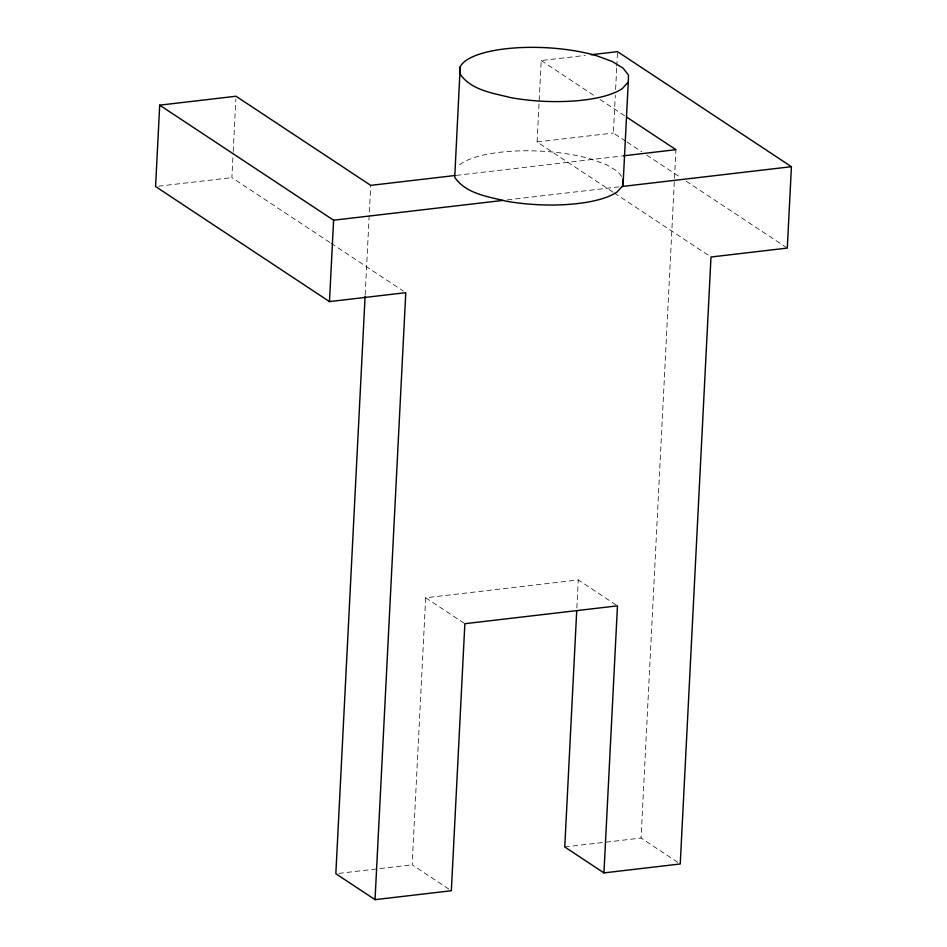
<?xml version="1.0" encoding="UTF-8"?>
<svg xmlns="http://www.w3.org/2000/svg" width="947" height="947" viewBox="0 0 947 947"><rect width="100%" height="100%" fill="white"/><g stroke="black" fill="none" stroke-linecap="round" stroke-linejoin="round"><path stroke-width="0.71" stroke-dasharray="4.74 3.55" d="M329.852 242.444L231.885 177.622L233.14 152.917M233.211 151.461L235.862 99.151M365.175 294.813L370.715 185.363M448.89 889.115L412.146 864.8L425.677 597.77L578.286 579.931L617.468 605.855M613.029 192.182L537.103 141.943L541.222 60.561L585.246 55.423M576.865 607.962L578.286 579.931M625.73 141.186L613.396 133.03L615.313 95.245M615.609 89.432L616.71 67.628M616.793 66.183L617.456 53.103M677.792 862.35L641.06 838.048L675.933 149.685M158.516 186.192L231.885 177.622M537.103 141.943L613.396 133.03M456.241 175.373L621.611 156.042M507.225 199.912L622.143 186.488M338.777 873.383L412.146 864.8M564.755 846.961L641.06 838.048M541.222 60.561L595.107 96.215M600.007 99.459L624.499 115.664M626.973 142.003L641.77 151.792M646.694 155.059L681.236 177.906M686.161 181.173L787.3 248.078M614.248 192.987L708.545 255.382M331.083 243.249L403.327 291.049M425.677 597.77L464.859 623.694M621.623 176.414L617.775 171.49L606.909 164.885L591.413 159.167A84.981 26.824 2.9 0 0 457.247 166.932"/><path stroke-width="1.42" d="M460.206 66.846L459.958 73.842C471.05 90.356 493.044 93.09 510.883 97.648A84.981 26.824 2.9 0 0 622.297 88.58L628.263 82.105L628.512 75.109L623.008 68.066L612.141 61.46L596.646 55.743A84.981 26.824 2.9 0 0 460.206 66.846L454.726 177.267C465.806 193.78 487.8 196.514 505.651 201.072A84.981 26.824 2.9 0 0 617.053 192.004L623.031 185.529L628.263 82.105M623.031 185.529L623.268 178.533M454.785 175.538L370.715 185.363L236.004 96.239L159.7 105.153L155.58 186.535L329.473 301.596L405.778 292.67L375.036 899.65L451.34 890.736L464.859 623.694L617.468 605.855L603.937 872.897L680.242 863.972L710.996 257.004L787.3 248.078L791.42 166.696L617.527 51.647L591.106 54.737M329.473 301.596L333.604 220.213L159.7 105.153M365.092 296.281L335.842 873.726L375.036 899.65M576.711 610.91L564.755 846.961L603.937 872.897M623.079 155.864L675.933 149.685L626.938 117.286M333.604 220.213L502.869 200.421M622.143 186.488L791.42 166.696"/></g></svg>
